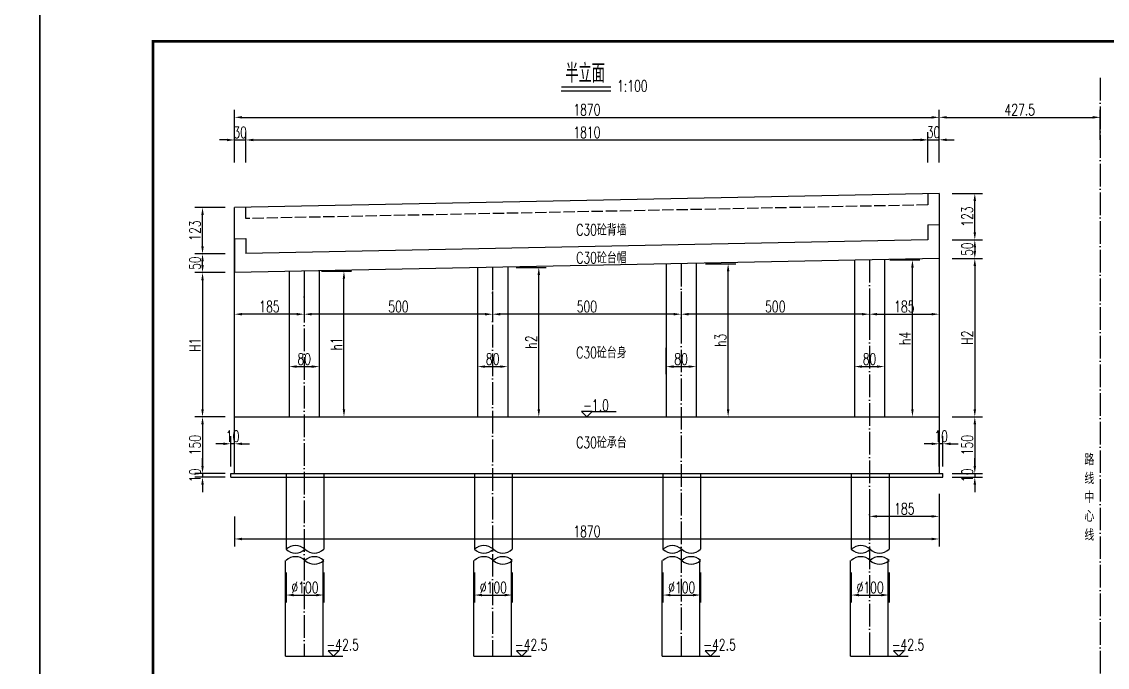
# Model space of a CAD drawing. Header units: millimetres. Extents: x -51 to 12129, y -1309 to -715.
# Drawn here: x 784.5 to 1072.6, y -1187.7 to -1016.5 of the extents above; entities that cross this region are included whole.
import ezdxf
from ezdxf.enums import TextEntityAlignment as Align

# ---------------------------------------------------------------- set-up
doc = ezdxf.new("R2010")
doc.units = ezdxf.units.MM
doc.header["$LTSCALE"] = 0.25
doc.linetypes.add('ACAD_ISO02W100', pattern=[15, 12, -3])
doc.linetypes.add('ACAD_ISO04W100', pattern=[30, 24, -3, 0, -3])
for name, color, linetype in [('中心线', 3, 'ACAD_ISO04W100'), ('图框', 7, 'Continuous'), ('文字', 7, 'Continuous'), ('文字字符', 7, 'Continuous'), ('标注', 4, 'Continuous'), ('次轮廓线', 7, 'Continuous'), ('轮廓线', 1, 'Continuous')]:
    doc.layers.add(name, color=color, linetype=linetype)
doc.styles.get("Standard").update_dxf_attribs({"font": 'simplex1.shx', "width": 0.7, "bigfont": 'hztxt.shx'})
doc.dimstyles.new('比例1：100', dxfattribs={"dimtxt": 3, "dimasz": 2, "dimexe": 2, "dimexo": 1, "dimgap": 0.5, "dimtad": 1, "dimlfac": 10, "dimzin": 13, "dimdsep": 46, "dimtxsty": 'Standard', "dimcen": -0.09, "dimclrd": 256, "dimclre": 256, "dimclrt": 7, "dimaunit": 1, "dimadec": 0, "dimazin": 2, "dimtfac": 0.0005, "dimtix": 1, "dimtmove": 2, "dimatfit": 3, "dimfxl": 0, "dimtolj": 1, "dimtzin": 13, "dimarcsym": 0})
doc.dimstyles.new('比例1：150', dxfattribs={"dimtxt": 3, "dimasz": 2, "dimexe": 2, "dimexo": 1, "dimgap": 0.5, "dimtad": 1, "dimlfac": 15, "dimzin": 13, "dimdsep": 46, "dimtxsty": 'Standard', "dimcen": -0.09, "dimclrd": 256, "dimclre": 256, "dimclrt": 7, "dimaunit": 1, "dimadec": 0, "dimazin": 2, "dimtfac": 0.0005, "dimtix": 1, "dimtmove": 2, "dimatfit": 3, "dimfxl": 0, "dimtolj": 1, "dimtzin": 13, "dimarcsym": 0})

# ---------------------------------------------------------------- blocks, each defined once
blk = doc.blocks.new('*D888')
at = {"layer": 'Defpoints', "color": 0}
for p in [(854.66, -1159.36), (864.66, -1159.36), (864.66, -1168.54)]:
    blk.add_point(p, dxfattribs=at)
at = {"layer": '标注', "lineweight": -2}
for p, q in [((854.66, -1162.54), (854.66, -1170.54)), ((864.66, -1162.54), (864.66, -1170.54)), ((856.66, -1168.54), (862.66, -1168.54))]:
    blk.add_line(p, q, dxfattribs=at)
at = {"layer": '标注'}
for points in [[(856.66, -1168.21), (856.66, -1168.88), (854.66, -1168.54)], [(862.66, -1168.21), (862.66, -1168.88), (864.66, -1168.54)]]:
    blk.add_solid(points, dxfattribs=at)
at = {"layer": '标注', "color": 7, "insert": (859.66, -1166.54), "char_height": 3, "attachment_point": 5}
blk.add_mtext('\\A1;%%C100', dxfattribs=at)
blk = doc.blocks.new('*D889')
at = {"layer": 'Defpoints', "color": 0}
for p in [(904.66, -1159.36), (914.66, -1159.36), (914.66, -1168.54)]:
    blk.add_point(p, dxfattribs=at)
at = {"layer": '标注', "lineweight": -2}
for p, q in [((904.66, -1162.54), (904.66, -1170.54)), ((914.66, -1162.54), (914.66, -1170.54)), ((906.66, -1168.54), (912.66, -1168.54))]:
    blk.add_line(p, q, dxfattribs=at)
at = {"layer": '标注'}
for points in [[(906.66, -1168.21), (906.66, -1168.88), (904.66, -1168.54)], [(912.66, -1168.21), (912.66, -1168.88), (914.66, -1168.54)]]:
    blk.add_solid(points, dxfattribs=at)
at = {"layer": '标注', "color": 7, "insert": (909.66, -1166.54), "char_height": 3, "attachment_point": 5}
blk.add_mtext('\\A1;%%C100', dxfattribs=at)
blk = doc.blocks.new('*D890')
at = {"layer": 'Defpoints', "color": 0}
for p in [(954.66, -1159.36), (964.66, -1159.36), (964.66, -1168.54)]:
    blk.add_point(p, dxfattribs=at)
at = {"layer": '标注', "lineweight": -2}
for p, q in [((954.66, -1162.54), (954.66, -1170.54)), ((964.66, -1162.54), (964.66, -1170.54)), ((956.66, -1168.54), (962.66, -1168.54))]:
    blk.add_line(p, q, dxfattribs=at)
at = {"layer": '标注'}
for points in [[(956.66, -1168.21), (956.66, -1168.88), (954.66, -1168.54)], [(962.66, -1168.21), (962.66, -1168.88), (964.66, -1168.54)]]:
    blk.add_solid(points, dxfattribs=at)
at = {"layer": '标注', "color": 7, "insert": (959.66, -1166.54), "char_height": 3, "attachment_point": 5}
blk.add_mtext('\\A1;%%C100', dxfattribs=at)
blk = doc.blocks.new('*D891')
at = {"layer": 'Defpoints', "color": 0}
for p in [(1004.66, -1159.36), (1014.66, -1159.36), (1014.66, -1168.54)]:
    blk.add_point(p, dxfattribs=at)
at = {"layer": '标注', "lineweight": -2}
for p, q in [((1004.66, -1162.54), (1004.66, -1170.54)), ((1014.66, -1162.54), (1014.66, -1170.54)), ((1006.66, -1168.54), (1012.66, -1168.54))]:
    blk.add_line(p, q, dxfattribs=at)
at = {"layer": '标注'}
for points in [[(1006.66, -1168.21), (1006.66, -1168.88), (1004.66, -1168.54)], [(1012.66, -1168.21), (1012.66, -1168.88), (1014.66, -1168.54)]]:
    blk.add_solid(points, dxfattribs=at)
at = {"layer": '标注', "color": 7, "insert": (1009.66, -1166.54), "char_height": 3, "attachment_point": 5}
blk.add_mtext('\\A1;%%C100', dxfattribs=at)
blk = doc.blocks.new('*D904')
at = {"layer": 'Defpoints', "color": 0}
for p in [(832.49, -1078.03), (840.98, -1078.03), (840.98, -1083.03)]:
    blk.add_point(p, dxfattribs=at)
at = {"layer": '标注', "lineweight": -2}
for p, q in [((838.49, -1078.03), (830.49, -1078.03)), ((832.49, -1081.03), (832.49, -1080.03)), ((838.49, -1083.03), (830.49, -1083.03))]:
    blk.add_line(p, q, dxfattribs=at)
at = {"layer": '标注'}
for points in [[(832.16, -1080.03), (832.82, -1080.03), (832.49, -1078.03)], [(832.16, -1081.03), (832.82, -1081.03), (832.49, -1083.03)]]:
    blk.add_solid(points, dxfattribs=at)
at = {"layer": '标注', "color": 7, "insert": (830.49, -1080.53), "char_height": 3, "attachment_point": 5, "rotation": 90}
blk.add_mtext('\\A1;50', dxfattribs=at)
blk = doc.blocks.new('*D905')
at = {"layer": 'Defpoints', "color": 0}
for p in [(832.49, -1065.73), (840.98, -1065.73), (840.98, -1078.03)]:
    blk.add_point(p, dxfattribs=at)
at = {"layer": '标注', "lineweight": -2}
for p, q in [((838.49, -1065.73), (830.49, -1065.73)), ((832.49, -1076.03), (832.49, -1067.73)), ((838.49, -1078.03), (830.49, -1078.03))]:
    blk.add_line(p, q, dxfattribs=at)
at = {"layer": '标注'}
for points in [[(832.16, -1067.73), (832.82, -1067.73), (832.49, -1065.73)], [(832.16, -1076.03), (832.82, -1076.03), (832.49, -1078.03)]]:
    blk.add_solid(points, dxfattribs=at)
at = {"layer": '标注', "color": 7, "insert": (830.49, -1071.88), "char_height": 3, "attachment_point": 5, "rotation": 90}
blk.add_mtext('\\A1;123', dxfattribs=at)
blk = doc.blocks.new('*D906')
at = {"layer": 'Defpoints', "color": 0}
for p in [(840.98, -1083.03), (832.49, -1121.28), (840.98, -1121.28)]:
    blk.add_point(p, dxfattribs=at)
at = {"layer": '标注', "lineweight": -2}
for p, q in [((838.49, -1083.03), (830.49, -1083.03)), ((832.49, -1085.03), (832.49, -1119.28)), ((838.49, -1121.28), (830.49, -1121.28))]:
    blk.add_line(p, q, dxfattribs=at)
at = {"layer": '标注'}
for points in [[(832.16, -1085.03), (832.82, -1085.03), (832.49, -1083.03)], [(832.16, -1119.28), (832.82, -1119.28), (832.49, -1121.28)]]:
    blk.add_solid(points, dxfattribs=at)
at = {"layer": '标注', "color": 7, "insert": (830.49, -1102.16), "char_height": 3, "attachment_point": 5, "rotation": 90}
blk.add_mtext('\\A1;H1', dxfattribs=at)
blk = doc.blocks.new('*D907')
at = {"layer": 'Defpoints', "color": 0}
for p in [(840.98, -1121.28), (832.49, -1136.28), (881.86, -1136.28)]:
    blk.add_point(p, dxfattribs=at)
at = {"layer": '标注', "lineweight": -2}
for p, q in [((838.49, -1121.28), (830.49, -1121.28)), ((832.49, -1123.28), (832.49, -1134.28)), ((838.49, -1136.28), (830.49, -1136.28))]:
    blk.add_line(p, q, dxfattribs=at)
at = {"layer": '标注'}
for points in [[(832.16, -1123.28), (832.82, -1123.28), (832.49, -1121.28)], [(832.16, -1134.28), (832.82, -1134.28), (832.49, -1136.28)]]:
    blk.add_solid(points, dxfattribs=at)
at = {"layer": '标注', "color": 7, "insert": (830.49, -1128.78), "char_height": 3, "attachment_point": 5, "rotation": 90}
blk.add_mtext('\\A1;150', dxfattribs=at)
blk = doc.blocks.new('*D908')
at = {"layer": 'Defpoints', "color": 0}
for p in [(832.49, -1137.28), (840.98, -1136.28), (870.53, -1137.28)]:
    blk.add_point(p, dxfattribs=at)
at = {"layer": '标注', "lineweight": -2}
for p, q in [((832.49, -1134.28), (832.49, -1132.28)), ((838.49, -1136.28), (830.49, -1136.28)), ((838.49, -1137.28), (830.49, -1137.28)), ((832.49, -1136.28), (832.49, -1137.28)), ((832.49, -1139.28), (832.49, -1141.28))]:
    blk.add_line(p, q, dxfattribs=at)
at = {"layer": '标注'}
for points in [[(832.16, -1134.28), (832.82, -1134.28), (832.49, -1136.28)], [(832.16, -1139.28), (832.82, -1139.28), (832.49, -1137.28)]]:
    blk.add_solid(points, dxfattribs=at)
at = {"layer": '标注', "color": 7, "insert": (830.49, -1136.78), "char_height": 3, "attachment_point": 5, "rotation": 90}
blk.add_mtext('\\A1;10', dxfattribs=at)
blk = doc.blocks.new('*D909')
at = {"layer": 'Defpoints', "color": 0}
for p in [(1027.98, -1062), (1037.43, -1062), (1027.98, -1074.3)]:
    blk.add_point(p, dxfattribs=at)
at = {"layer": '标注', "lineweight": -2}
for p, q in [((1031.43, -1062), (1039.43, -1062)), ((1037.43, -1072.3), (1037.43, -1064)), ((1031.43, -1074.3), (1039.43, -1074.3))]:
    blk.add_line(p, q, dxfattribs=at)
at = {"layer": '标注'}
for points in [[(1037.09, -1064), (1037.76, -1064), (1037.43, -1062)], [(1037.09, -1072.3), (1037.76, -1072.3), (1037.43, -1074.3)]]:
    blk.add_solid(points, dxfattribs=at)
at = {"layer": '标注', "color": 7, "insert": (1035.43, -1068.15), "char_height": 3, "attachment_point": 5, "rotation": 90}
blk.add_mtext('\\A1;123', dxfattribs=at)
blk = doc.blocks.new('*D910')
at = {"layer": 'Defpoints', "color": 0}
for p in [(1027.98, -1074.3), (1027.98, -1079.3), (1037.43, -1079.3)]:
    blk.add_point(p, dxfattribs=at)
at = {"layer": '标注', "lineweight": -2}
for p, q in [((1031.43, -1074.3), (1039.43, -1074.3)), ((1037.43, -1076.3), (1037.43, -1077.3)), ((1031.43, -1079.3), (1039.43, -1079.3))]:
    blk.add_line(p, q, dxfattribs=at)
at = {"layer": '标注'}
for points in [[(1037.09, -1076.3), (1037.76, -1076.3), (1037.43, -1074.3)], [(1037.09, -1077.3), (1037.76, -1077.3), (1037.43, -1079.3)]]:
    blk.add_solid(points, dxfattribs=at)
at = {"layer": '标注', "color": 7, "insert": (1035.43, -1076.8), "char_height": 3, "attachment_point": 5, "rotation": 90}
blk.add_mtext('\\A1;50', dxfattribs=at)
blk = doc.blocks.new('*D911')
at = {"layer": 'Defpoints', "color": 0}
for p in [(1027.98, -1079.3), (1027.98, -1121.28), (1037.43, -1121.28)]:
    blk.add_point(p, dxfattribs=at)
at = {"layer": '标注', "lineweight": -2}
for p, q in [((1031.43, -1079.3), (1039.43, -1079.3)), ((1037.43, -1081.3), (1037.43, -1119.28)), ((1031.43, -1121.28), (1039.43, -1121.28))]:
    blk.add_line(p, q, dxfattribs=at)
at = {"layer": '标注'}
for points in [[(1037.09, -1081.3), (1037.76, -1081.3), (1037.43, -1079.3)], [(1037.09, -1119.28), (1037.76, -1119.28), (1037.43, -1121.28)]]:
    blk.add_solid(points, dxfattribs=at)
at = {"layer": '标注', "color": 7, "insert": (1035.43, -1100.29), "char_height": 3, "attachment_point": 5, "rotation": 90}
blk.add_mtext('\\A1;H2', dxfattribs=at)
blk = doc.blocks.new('*D912')
at = {"layer": 'Defpoints', "color": 0}
for p in [(1027.98, -1121.28), (1027.98, -1136.28), (1037.43, -1136.28)]:
    blk.add_point(p, dxfattribs=at)
at = {"layer": '标注', "lineweight": -2}
for p, q in [((1031.43, -1121.28), (1039.43, -1121.28)), ((1037.43, -1123.28), (1037.43, -1134.28)), ((1031.43, -1136.28), (1039.43, -1136.28))]:
    blk.add_line(p, q, dxfattribs=at)
at = {"layer": '标注'}
for points in [[(1037.09, -1123.28), (1037.76, -1123.28), (1037.43, -1121.28)], [(1037.09, -1134.28), (1037.76, -1134.28), (1037.43, -1136.28)]]:
    blk.add_solid(points, dxfattribs=at)
at = {"layer": '标注', "color": 7, "insert": (1035.43, -1128.78), "char_height": 3, "attachment_point": 5, "rotation": 90}
blk.add_mtext('\\A1;150', dxfattribs=at)
blk = doc.blocks.new('*D913')
at = {"layer": 'Defpoints', "color": 0}
for p in [(1028.98, -1136.28), (1028.98, -1137.28), (1037.43, -1137.28)]:
    blk.add_point(p, dxfattribs=at)
at = {"layer": '标注', "lineweight": -2}
for p, q in [((1037.43, -1134.28), (1037.43, -1132.28)), ((1031.43, -1136.28), (1039.43, -1136.28)), ((1031.43, -1137.28), (1039.43, -1137.28)), ((1037.43, -1136.28), (1037.43, -1137.28)), ((1037.43, -1139.28), (1037.43, -1141.28))]:
    blk.add_line(p, q, dxfattribs=at)
at = {"layer": '标注'}
for points in [[(1037.09, -1134.28), (1037.76, -1134.28), (1037.43, -1136.28)], [(1037.09, -1139.28), (1037.76, -1139.28), (1037.43, -1137.28)]]:
    blk.add_solid(points, dxfattribs=at)
at = {"layer": '标注', "color": 7, "insert": (1035.43, -1136.78), "char_height": 3, "attachment_point": 5, "rotation": 90}
blk.add_mtext('\\A1;10', dxfattribs=at)
blk = doc.blocks.new('*D914')
at = {"layer": 'Defpoints', "color": 0}
for p in [(840.98, -1136.28), (1027.98, -1136.28), (1027.98, -1153.67)]:
    blk.add_point(p, dxfattribs=at)
at = {"layer": '标注', "lineweight": -2}
for p, q in [((840.98, -1147.67), (840.98, -1155.67)), ((1027.98, -1147.67), (1027.98, -1155.67)), ((842.98, -1153.67), (1025.98, -1153.67))]:
    blk.add_line(p, q, dxfattribs=at)
at = {"layer": '标注'}
for points in [[(842.98, -1153.34), (842.98, -1154.01), (840.98, -1153.67)], [(1025.98, -1153.34), (1025.98, -1154.01), (1027.98, -1153.67)]]:
    blk.add_solid(points, dxfattribs=at)
at = {"layer": '标注', "color": 7, "insert": (934.48, -1151.67), "char_height": 3, "attachment_point": 5}
blk.add_mtext('\\A1;1870', dxfattribs=at)
blk = doc.blocks.new('*D915')
at = {"layer": 'Defpoints', "color": 0}
for p in [(1009.48, -1079.67), (1027.98, -1136.28), (1009.48, -1147.67)]:
    blk.add_point(p, dxfattribs=at)
at = {"layer": '标注', "lineweight": -2}
for p, q in [((1009.48, -1141.67), (1009.48, -1149.67)), ((1027.98, -1141.67), (1027.98, -1149.67)), ((1025.98, -1147.67), (1011.48, -1147.67))]:
    blk.add_line(p, q, dxfattribs=at)
at = {"layer": '标注'}
for points in [[(1011.48, -1147.34), (1011.48, -1148.01), (1009.48, -1147.67)], [(1025.98, -1147.34), (1025.98, -1148.01), (1027.98, -1147.67)]]:
    blk.add_solid(points, dxfattribs=at)
at = {"layer": '标注', "color": 7, "insert": (1018.73, -1145.67), "char_height": 3, "attachment_point": 5}
blk.add_mtext('\\A1;185', dxfattribs=at)
blk = doc.blocks.new('*D916')
at = {"layer": 'Defpoints', "color": 0}
for p in [(959.48, -1081.66), (1009.48, -1080.67), (959.48, -1094.05)]:
    blk.add_point(p, dxfattribs=at)
at = {"layer": '标注', "lineweight": -2}
for p, q in [((959.48, -1088.05), (959.48, -1096.05)), ((1009.48, -1088.05), (1009.48, -1096.05)), ((1007.48, -1094.05), (961.48, -1094.05))]:
    blk.add_line(p, q, dxfattribs=at)
at = {"layer": '标注'}
for points in [[(961.48, -1093.72), (961.48, -1094.39), (959.48, -1094.05)], [(1007.48, -1093.72), (1007.48, -1094.39), (1009.48, -1094.05)]]:
    blk.add_solid(points, dxfattribs=at)
at = {"layer": '标注', "color": 7, "insert": (984.48, -1092.05), "char_height": 3, "attachment_point": 5}
blk.add_mtext('\\A1;500', dxfattribs=at)
blk = doc.blocks.new('*D917')
at = {"layer": 'Defpoints', "color": 0}
for p in [(909.48, -1082.66), (959.48, -1081.66), (909.48, -1094.05)]:
    blk.add_point(p, dxfattribs=at)
at = {"layer": '标注', "lineweight": -2}
for p, q in [((909.48, -1088.05), (909.48, -1096.05)), ((959.48, -1088.05), (959.48, -1096.05)), ((957.48, -1094.05), (911.48, -1094.05))]:
    blk.add_line(p, q, dxfattribs=at)
at = {"layer": '标注'}
for points in [[(911.48, -1093.72), (911.48, -1094.39), (909.48, -1094.05)], [(957.48, -1093.72), (957.48, -1094.39), (959.48, -1094.05)]]:
    blk.add_solid(points, dxfattribs=at)
at = {"layer": '标注', "color": 7, "insert": (934.48, -1092.05), "char_height": 3, "attachment_point": 5}
blk.add_mtext('\\A1;500', dxfattribs=at)
blk = doc.blocks.new('*D918')
at = {"layer": 'Defpoints', "color": 0}
for p in [(859.48, -1082.66), (909.48, -1081.66), (859.48, -1094.05)]:
    blk.add_point(p, dxfattribs=at)
at = {"layer": '标注', "lineweight": -2}
for p, q in [((859.48, -1088.05), (859.48, -1096.05)), ((909.48, -1088.05), (909.48, -1096.05)), ((907.48, -1094.05), (861.48, -1094.05))]:
    blk.add_line(p, q, dxfattribs=at)
at = {"layer": '标注'}
for points in [[(861.48, -1093.72), (861.48, -1094.39), (859.48, -1094.05)], [(907.48, -1093.72), (907.48, -1094.39), (909.48, -1094.05)]]:
    blk.add_solid(points, dxfattribs=at)
at = {"layer": '标注', "color": 7, "insert": (884.48, -1092.05), "char_height": 3, "attachment_point": 5}
blk.add_mtext('\\A1;500', dxfattribs=at)
blk = doc.blocks.new('*D919')
at = {"layer": 'Defpoints', "color": 0}
for p in [(859.48, -1082.66), (840.98, -1094.05), (840.98, -1136.28)]:
    blk.add_point(p, dxfattribs=at)
at = {"layer": '标注', "lineweight": -2}
for p, q in [((859.48, -1088.05), (859.48, -1096.05)), ((840.98, -1100.05), (840.98, -1092.05)), ((857.48, -1094.05), (842.98, -1094.05))]:
    blk.add_line(p, q, dxfattribs=at)
at = {"layer": '标注'}
for points in [[(842.98, -1093.72), (842.98, -1094.39), (840.98, -1094.05)], [(857.48, -1093.72), (857.48, -1094.39), (859.48, -1094.05)]]:
    blk.add_solid(points, dxfattribs=at)
at = {"layer": '标注', "color": 7, "insert": (850.23, -1092.05), "char_height": 3, "attachment_point": 5}
blk.add_mtext('\\A1;185', dxfattribs=at)
blk = doc.blocks.new('*D920')
at = {"layer": 'Defpoints', "color": 0}
for p in [(1027.98, -1041.84), (840.98, -1098.69), (1027.98, -1102.58)]:
    blk.add_point(p, dxfattribs=at)
at = {"layer": '标注', "lineweight": -2}
for p, q in [((840.98, -1047.84), (840.98, -1039.84)), ((1027.98, -1047.84), (1027.98, -1039.84)), ((842.98, -1041.84), (1025.98, -1041.84))]:
    blk.add_line(p, q, dxfattribs=at)
at = {"layer": '标注'}
for points in [[(842.98, -1041.51), (842.98, -1042.17), (840.98, -1041.84)], [(1025.98, -1041.51), (1025.98, -1042.17), (1027.98, -1041.84)]]:
    blk.add_solid(points, dxfattribs=at)
at = {"layer": '标注', "color": 7, "insert": (934.48, -1039.84), "char_height": 3, "attachment_point": 5}
blk.add_mtext('\\A1;1870', dxfattribs=at)
blk = doc.blocks.new('*D921')
at = {"layer": 'Defpoints', "color": 0}
for p in [(843.98, -1047.84), (840.98, -1067.17), (843.98, -1067.17)]:
    blk.add_point(p, dxfattribs=at)
at = {"layer": '标注', "lineweight": -2}
for p, q in [((838.98, -1047.84), (836.98, -1047.84)), ((840.98, -1053.84), (840.98, -1045.84)), ((840.98, -1047.84), (843.98, -1047.84)), ((843.98, -1053.84), (843.98, -1045.84)), ((845.98, -1047.84), (847.98, -1047.84))]:
    blk.add_line(p, q, dxfattribs=at)
at = {"layer": '标注'}
for points in [[(838.98, -1047.51), (838.98, -1048.17), (840.98, -1047.84)], [(845.98, -1047.51), (845.98, -1048.17), (843.98, -1047.84)]]:
    blk.add_solid(points, dxfattribs=at)
at = {"layer": '标注', "color": 7, "insert": (842.48, -1045.84), "char_height": 3, "attachment_point": 5}
blk.add_mtext('\\A1;30', dxfattribs=at)
blk = doc.blocks.new('*D922')
at = {"layer": 'Defpoints', "color": 0}
for p in [(1024.98, -1047.84), (1024.98, -1064.37), (843.98, -1067.17)]:
    blk.add_point(p, dxfattribs=at)
at = {"layer": '标注', "lineweight": -2}
for p, q in [((843.98, -1053.84), (843.98, -1045.84)), ((845.98, -1047.84), (1022.98, -1047.84)), ((1024.98, -1053.84), (1024.98, -1045.84))]:
    blk.add_line(p, q, dxfattribs=at)
at = {"layer": '标注'}
for points in [[(845.98, -1047.51), (845.98, -1048.17), (843.98, -1047.84)], [(1022.98, -1047.51), (1022.98, -1048.17), (1024.98, -1047.84)]]:
    blk.add_solid(points, dxfattribs=at)
at = {"layer": '标注', "color": 7, "insert": (934.48, -1045.84), "char_height": 3, "attachment_point": 5}
blk.add_mtext('\\A1;1810', dxfattribs=at)
blk = doc.blocks.new('*D923')
at = {"layer": 'Defpoints', "color": 0}
for p in [(1027.98, -1047.8), (1024.98, -1064.37), (1027.98, -1102.58)]:
    blk.add_point(p, dxfattribs=at)
at = {"layer": '标注', "lineweight": -2}
for p, q in [((1022.98, -1047.8), (1020.98, -1047.8)), ((1024.98, -1053.8), (1024.98, -1045.8)), ((1024.98, -1047.8), (1027.98, -1047.8)), ((1027.98, -1053.8), (1027.98, -1045.8)), ((1029.98, -1047.8), (1031.98, -1047.8))]:
    blk.add_line(p, q, dxfattribs=at)
at = {"layer": '标注'}
for points in [[(1022.98, -1047.47), (1022.98, -1048.13), (1024.98, -1047.8)], [(1029.98, -1047.47), (1029.98, -1048.13), (1027.98, -1047.8)]]:
    blk.add_solid(points, dxfattribs=at)
at = {"layer": '标注', "color": 7, "insert": (1026.48, -1045.8), "char_height": 3, "attachment_point": 5}
blk.add_mtext('\\A1;30', dxfattribs=at)
blk = doc.blocks.new('*D924')
at = {"layer": 'Defpoints', "color": 0}
for p in [(1070.73, -1041.84), (1027.98, -1062), (1070.73, -1237.52)]:
    blk.add_point(p, dxfattribs=at)
at = {"layer": '标注', "lineweight": -2}
for p, q in [((1027.98, -1047.84), (1027.98, -1039.84)), ((1070.73, -1047.84), (1070.73, -1039.84)), ((1029.98, -1041.84), (1068.73, -1041.84))]:
    blk.add_line(p, q, dxfattribs=at)
at = {"layer": '标注'}
for points in [[(1029.98, -1041.51), (1029.98, -1042.17), (1027.98, -1041.84)], [(1068.73, -1041.51), (1068.73, -1042.17), (1070.73, -1041.84)]]:
    blk.add_solid(points, dxfattribs=at)
at = {"layer": '标注', "color": 7, "insert": (1049.36, -1039.84), "char_height": 3, "attachment_point": 5}
blk.add_mtext('\\A1;427.5', dxfattribs=at)
blk = doc.blocks.new('*D1826')
at = {"layer": 'Defpoints', "color": 0}
for p in [(855.48, -1102), (863.48, -1101.94), (863.48, -1107.95)]:
    blk.add_point(p, dxfattribs=at)
at = {"layer": '标注', "lineweight": -2}
for p, q in [((855.48, -1103), (855.48, -1109.95)), ((863.48, -1102.94), (863.48, -1109.95)), ((857.48, -1107.95), (861.48, -1107.95))]:
    blk.add_line(p, q, dxfattribs=at)
at = {"layer": '标注'}
for points in [[(857.48, -1107.62), (857.48, -1108.28), (855.48, -1107.95)], [(861.48, -1107.62), (861.48, -1108.28), (863.48, -1107.95)]]:
    blk.add_solid(points, dxfattribs=at)
at = {"layer": '标注', "color": 7, "insert": (859.48, -1105.95), "char_height": 3, "attachment_point": 5}
blk.add_mtext('\\A1;80', dxfattribs=at)
blk = doc.blocks.new('*D1827')
at = {"layer": 'Defpoints', "color": 0}
for p in [(905.48, -1102), (913.48, -1102), (913.48, -1107.95)]:
    blk.add_point(p, dxfattribs=at)
at = {"layer": '标注', "lineweight": -2}
for p, q in [((905.48, -1103), (905.48, -1109.95)), ((913.48, -1103), (913.48, -1109.95)), ((907.48, -1107.95), (911.48, -1107.95))]:
    blk.add_line(p, q, dxfattribs=at)
at = {"layer": '标注'}
for points in [[(907.48, -1107.62), (907.48, -1108.28), (905.48, -1107.95)], [(911.48, -1107.62), (911.48, -1108.28), (913.48, -1107.95)]]:
    blk.add_solid(points, dxfattribs=at)
at = {"layer": '标注', "color": 7, "insert": (909.48, -1105.95), "char_height": 3, "attachment_point": 5}
blk.add_mtext('\\A1;80', dxfattribs=at)
blk = doc.blocks.new('*D1828')
at = {"layer": 'Defpoints', "color": 0}
for p in [(955.48, -1102), (963.48, -1102), (963.48, -1107.95)]:
    blk.add_point(p, dxfattribs=at)
at = {"layer": '标注', "lineweight": -2}
for p, q in [((955.48, -1103), (955.48, -1109.95)), ((963.48, -1103), (963.48, -1109.95)), ((957.48, -1107.95), (961.48, -1107.95))]:
    blk.add_line(p, q, dxfattribs=at)
at = {"layer": '标注'}
for points in [[(957.48, -1107.62), (957.48, -1108.28), (955.48, -1107.95)], [(961.48, -1107.62), (961.48, -1108.28), (963.48, -1107.95)]]:
    blk.add_solid(points, dxfattribs=at)
at = {"layer": '标注', "color": 7, "insert": (959.48, -1105.95), "char_height": 3, "attachment_point": 5}
blk.add_mtext('\\A1;80', dxfattribs=at)
blk = doc.blocks.new('*D1829')
at = {"layer": 'Defpoints', "color": 0}
for p in [(1005.48, -1102), (1013.48, -1102), (1013.48, -1107.95)]:
    blk.add_point(p, dxfattribs=at)
at = {"layer": '标注', "lineweight": -2}
for p, q in [((1005.48, -1103), (1005.48, -1109.95)), ((1013.48, -1103), (1013.48, -1109.95)), ((1007.48, -1107.95), (1011.48, -1107.95))]:
    blk.add_line(p, q, dxfattribs=at)
at = {"layer": '标注'}
for points in [[(1007.48, -1107.62), (1007.48, -1108.28), (1005.48, -1107.95)], [(1011.48, -1107.62), (1011.48, -1108.28), (1013.48, -1107.95)]]:
    blk.add_solid(points, dxfattribs=at)
at = {"layer": '标注', "color": 7, "insert": (1009.48, -1105.95), "char_height": 3, "attachment_point": 5}
blk.add_mtext('\\A1;80', dxfattribs=at)
blk = doc.blocks.new('*D1830')
at = {"layer": 'Defpoints', "color": 0}
for p in [(859.48, -1082.66), (870.02, -1082.66), (859.48, -1121.28)]:
    blk.add_point(p, dxfattribs=at)
at = {"layer": '标注', "lineweight": -2}
for p, q in [((864.02, -1082.66), (872.02, -1082.66)), ((870.02, -1119.28), (870.02, -1084.66)), ((864.02, -1121.28), (872.02, -1121.28))]:
    blk.add_line(p, q, dxfattribs=at)
at = {"layer": '标注'}
for points in [[(869.69, -1084.66), (870.35, -1084.66), (870.02, -1082.66)], [(869.69, -1119.28), (870.35, -1119.28), (870.02, -1121.28)]]:
    blk.add_solid(points, dxfattribs=at)
at = {"layer": '标注', "color": 7, "insert": (868.02, -1101.97), "char_height": 3, "attachment_point": 5, "rotation": 90}
blk.add_mtext('\\A1;h1', dxfattribs=at)
blk = doc.blocks.new('*D1831')
at = {"layer": 'Defpoints', "color": 0}
for p in [(909.48, -1081.66), (921.72, -1081.66), (909.48, -1121.28)]:
    blk.add_point(p, dxfattribs=at)
at = {"layer": '标注', "lineweight": -2}
for p, q in [((915.72, -1081.66), (923.72, -1081.66)), ((921.72, -1119.28), (921.72, -1083.66)), ((915.72, -1121.28), (923.72, -1121.28))]:
    blk.add_line(p, q, dxfattribs=at)
at = {"layer": '标注'}
for points in [[(921.39, -1083.66), (922.06, -1083.66), (921.72, -1081.66)], [(921.39, -1119.28), (922.06, -1119.28), (921.72, -1121.28)]]:
    blk.add_solid(points, dxfattribs=at)
at = {"layer": '标注', "color": 7, "insert": (919.72, -1101.47), "char_height": 3, "attachment_point": 5, "rotation": 90}
blk.add_mtext('\\A1;h2', dxfattribs=at)
blk = doc.blocks.new('*D1832')
at = {"layer": 'Defpoints', "color": 0}
for p in [(959.48, -1080.67), (971.97, -1080.67), (959.48, -1121.28)]:
    blk.add_point(p, dxfattribs=at)
at = {"layer": '标注', "lineweight": -2}
for p, q in [((965.97, -1080.67), (973.97, -1080.67)), ((971.97, -1119.28), (971.97, -1082.67)), ((965.97, -1121.28), (973.97, -1121.28))]:
    blk.add_line(p, q, dxfattribs=at)
at = {"layer": '标注'}
for points in [[(971.63, -1082.67), (972.3, -1082.67), (971.97, -1080.67)], [(971.63, -1119.28), (972.3, -1119.28), (971.97, -1121.28)]]:
    blk.add_solid(points, dxfattribs=at)
at = {"layer": '标注', "color": 7, "insert": (969.97, -1100.98), "char_height": 3, "attachment_point": 5, "rotation": 90}
blk.add_mtext('\\A1;h3', dxfattribs=at)
blk = doc.blocks.new('*D1833')
at = {"layer": 'Defpoints', "color": 0}
for p in [(1009.48, -1079.67), (1020.88, -1079.67), (1009.48, -1121.28)]:
    blk.add_point(p, dxfattribs=at)
at = {"layer": '标注', "lineweight": -2}
for p, q in [((1014.88, -1079.67), (1022.88, -1079.67)), ((1020.88, -1119.28), (1020.88, -1081.67)), ((1014.88, -1121.28), (1022.88, -1121.28))]:
    blk.add_line(p, q, dxfattribs=at)
at = {"layer": '标注'}
for points in [[(1020.55, -1081.67), (1021.21, -1081.67), (1020.88, -1079.67)], [(1020.55, -1119.28), (1021.21, -1119.28), (1020.88, -1121.28)]]:
    blk.add_solid(points, dxfattribs=at)
at = {"layer": '标注', "color": 7, "insert": (1018.88, -1100.48), "char_height": 3, "attachment_point": 5, "rotation": 90}
blk.add_mtext('\\A1;h4', dxfattribs=at)
blk = doc.blocks.new('*D2134')
at = {"layer": 'Defpoints', "color": 0}
for p in [(1027.98, -1128.42), (1027.98, -1136.28), (1028.98, -1136.28)]:
    blk.add_point(p, dxfattribs=at)
at = {"layer": '标注', "lineweight": -2}
for p, q in [((1025.98, -1128.42), (1023.98, -1128.42)), ((1027.98, -1134.42), (1027.98, -1126.42)), ((1028.98, -1128.42), (1027.98, -1128.42)), ((1028.98, -1134.42), (1028.98, -1126.42)), ((1030.98, -1128.42), (1032.98, -1128.42))]:
    blk.add_line(p, q, dxfattribs=at)
at = {"layer": '标注'}
for points in [[(1025.98, -1128.09), (1025.98, -1128.76), (1027.98, -1128.42)], [(1030.98, -1128.09), (1030.98, -1128.76), (1028.98, -1128.42)]]:
    blk.add_solid(points, dxfattribs=at)
at = {"layer": '标注', "color": 7, "insert": (1028.48, -1126.42), "char_height": 3, "attachment_point": 5}
blk.add_mtext('\\A1;10', dxfattribs=at)
blk = doc.blocks.new('*D2135')
at = {"layer": 'Defpoints', "color": 0}
for p in [(839.98, -1128.42), (839.98, -1136.28), (840.98, -1136.28)]:
    blk.add_point(p, dxfattribs=at)
at = {"layer": '标注', "lineweight": -2}
for p, q in [((837.98, -1128.42), (835.98, -1128.42)), ((839.98, -1134.42), (839.98, -1126.42)), ((840.98, -1128.42), (839.98, -1128.42)), ((840.98, -1134.42), (840.98, -1126.42)), ((842.98, -1128.42), (844.98, -1128.42))]:
    blk.add_line(p, q, dxfattribs=at)
at = {"layer": '标注'}
for points in [[(837.98, -1128.09), (837.98, -1128.76), (839.98, -1128.42)], [(842.98, -1128.09), (842.98, -1128.76), (840.98, -1128.42)]]:
    blk.add_solid(points, dxfattribs=at)
at = {"layer": '标注', "color": 7, "insert": (840.48, -1126.42), "char_height": 3, "attachment_point": 5}
blk.add_mtext('\\A1;10', dxfattribs=at)
blk = doc.blocks.new('*D2514')
at = {"layer": 'Defpoints', "color": 0}
for p in [(1009.48, -1084.06), (1027.98, -1084.06), (1027.98, -1094.05)]:
    blk.add_point(p, dxfattribs=at)
at = {"layer": '标注', "lineweight": -2}
for p, q in [((1009.48, -1088.05), (1009.48, -1096.05)), ((1027.98, -1088.05), (1027.98, -1096.05)), ((1011.48, -1094.05), (1025.98, -1094.05))]:
    blk.add_line(p, q, dxfattribs=at)
at = {"layer": '标注'}
for points in [[(1011.48, -1093.72), (1011.48, -1094.39), (1009.48, -1094.05)], [(1025.98, -1093.72), (1025.98, -1094.39), (1027.98, -1094.05)]]:
    blk.add_solid(points, dxfattribs=at)
at = {"layer": '标注', "color": 7, "insert": (1018.73, -1092.05), "char_height": 3, "attachment_point": 5}
blk.add_mtext('\\A1;185', dxfattribs=at)
blk = doc.blocks.new('123')
at = {"layer": '图框', "color": 2}
blk.add_lwpolyline([(369.33, -1011.65), (369.33, -714.65), (-50.67, -714.65), (-50.67, -1011.65)], close=True, dxfattribs=at)

msp = doc.modelspace()

# ---------------------------------------------------------------- linework, layer by layer
msp.add_line((935.89568, -1119.86878), (942.27998, -1119.86878))
at = {"const_width": 0.7}
msp.add_lwpolyline([(1199.33091, -1021.65472), (819.33091, -1021.65472), (819.33091, -1298.65472), (1199.33091, -1298.65472), (1199.33091, -1021.65472)], dxfattribs=at)
at = {"layer": '中心线'}
for p, q in [((1070.73155, -1031.36915), (1070.73155, -1271.14669)), ((1009.48161, -1079.66978), (1009.48161, -1184.77572)), ((859.48161, -1082.66224), (859.48161, -1184.77572)), ((909.48161, -1081.66476), (909.48161, -1184.77572)), ((959.48161, -1080.66727), (959.48161, -1184.77572))]:
    msp.add_line(p, q, dxfattribs=at)
at = {"layer": '文字'}
msp.add_line((927.68846, -1034.80501), (940.84608, -1034.80501), dxfattribs=at)
at = {"layer": '文字', "const_width": 0.4}
msp.add_lwpolyline([(927.68846, -1033.80501), (940.84608, -1033.80501)], dxfattribs=at)
at = {"layer": '标注'}
for p, q in [((864.48161, -1184.77572), (869.73107, -1184.77572)), ((914.48161, -1184.77572), (919.73107, -1184.77572)), ((964.48161, -1184.77572), (969.73107, -1184.77572)), ((1014.48161, -1184.77572), (1019.73107, -1184.77572))]:
    msp.add_line(p, q, dxfattribs=at)
for centre, start, end in [((857.16216, -1159.09565), 47.0529015, 132.9470985), ((857.16216, -1153.72388), 227.0529015, 312.9470985), ((862.16216, -1153.72388), 227.0529015, 312.9470985), ((907.16216, -1159.09565), 47.0529015, 132.9470985), ((907.16216, -1153.72388), 227.0529015, 312.9470985), ((912.16216, -1153.72388), 227.0529015, 312.9470985), ((957.16216, -1159.09565), 47.0529015, 132.9470985), ((957.16216, -1153.72388), 227.0529015, 312.9470985), ((962.16216, -1153.72388), 227.0529015, 312.9470985), ((1007.16216, -1159.09565), 47.0529015, 132.9470985), ((1007.16216, -1153.72388), 227.0529015, 312.9470985), ((1012.16216, -1153.72388), 227.0529015, 312.9470985), ((857.16216, -1162.04467), 47.0529015, 132.9470985), ((862.16216, -1162.04467), 47.0529015, 132.9470985), ((862.16216, -1156.67289), 227.0529015, 312.9470985), ((907.16216, -1162.04467), 47.0529015, 132.9470985), ((912.16216, -1162.04467), 47.0529015, 132.9470985), ((912.16216, -1156.67289), 227.0529015, 312.9470985), ((957.16216, -1162.04467), 47.0529015, 132.9470985), ((962.16216, -1162.04467), 47.0529015, 132.9470985), ((962.16216, -1156.67289), 227.0529015, 312.9470985), ((1007.16216, -1162.04467), 47.0529015, 132.9470985), ((1012.16216, -1162.04467), 47.0529015, 132.9470985), ((1012.16216, -1156.67289), 227.0529015, 312.9470985)]:
    msp.add_arc(centre, 3.66933, start, end, dxfattribs=at)
at = {"layer": '次轮廓线'}
for points in [[(935.89568, -1119.86878), (933.06754, -1119.86878), (934.48161, -1121.28286)], [(868.67814, -1183.3615), (865.84971, -1183.3615), (867.26392, -1184.77572)], [(918.67814, -1183.3615), (915.84971, -1183.3615), (917.26392, -1184.77572)], [(968.67814, -1183.3615), (965.84971, -1183.3615), (967.26392, -1184.77572)], [(1018.67814, -1183.3615), (1015.84971, -1183.3615), (1017.26392, -1184.77572)]]:
    msp.add_lwpolyline(points, close=True, dxfattribs=at)
at = {"layer": '轮廓线'}
for p, q in [((1027.98156, -1062.00071), (840.98166, -1065.73131)), ((1027.98155, -1062.00071), (1027.98155, -1136.28286)), ((1027.98156, -1062.00071), (1027.98156, -1136.28286)), ((840.98166, -1136.28286), (840.98166, -1065.73131)), ((1024.98156, -1070.36207), (1027.98156, -1070.30222)), ((1024.98156, -1070.36207), (1024.98156, -1074.36056)), ((840.98166, -1074.03131), (843.9804, -1073.97149)), ((840.98166, -1074.03131), (840.98166, -1083.03131)), ((843.9804, -1073.97149), (843.98167, -1077.97146)), ((1024.98156, -1074.36056), (843.98167, -1077.97146)), ((1027.98156, -1079.30071), (840.98166, -1083.03131)), ((1005.48161, -1079.72963), (1005.48161, -1121.28286)), ((1013.48161, -1079.60993), (1013.48161, -1121.28286)), ((855.48161, -1082.72209), (855.48161, -1121.28286)), ((863.48161, -1082.60239), (863.48161, -1121.28286)), ((905.48161, -1081.72461), (905.48161, -1121.28286)), ((913.48161, -1081.60491), (913.48161, -1121.28286)), ((955.48161, -1080.72712), (955.48161, -1121.28286)), ((963.48161, -1080.60742), (963.48161, -1121.28286)), ((840.98166, -1121.28286), (1027.98156, -1121.28286)), ((839.98166, -1136.28286), (1028.98156, -1136.28286)), ((839.98166, -1137.28286), (839.98166, -1136.28286)), ((839.98166, -1137.28286), (1028.98156, -1137.28286)), ((854.66216, -1136.27928), (854.66216, -1156.40976)), ((864.66216, -1136.27928), (864.66216, -1156.40976)), ((904.66216, -1136.27928), (904.66216, -1156.40976)), ((914.66216, -1136.27928), (914.66216, -1156.40976)), ((954.66216, -1136.27928), (954.66216, -1156.40976)), ((964.66216, -1136.27928), (964.66216, -1156.40976)), ((1004.66216, -1136.27928), (1004.66216, -1156.40976)), ((1014.66216, -1136.27928), (1014.66216, -1156.40976)), ((1028.98156, -1137.28286), (1028.98156, -1136.28286)), ((854.48161, -1184.77572), (854.48161, -1159.36236)), ((864.48161, -1184.77572), (864.48161, -1159.36236)), ((904.48161, -1184.77572), (904.48161, -1159.36236)), ((914.48161, -1184.77572), (914.48161, -1159.36236)), ((954.48161, -1184.77572), (954.48161, -1159.36236)), ((964.48161, -1184.77572), (964.48161, -1159.36236)), ((1004.48161, -1184.77572), (1004.48161, -1159.36236)), ((1014.48161, -1184.77572), (1014.48161, -1159.36236)), ((854.48161, -1184.77572), (864.48161, -1184.77572)), ((904.48161, -1184.77572), (914.48161, -1184.77572)), ((954.48161, -1184.77572), (964.48161, -1184.77572)), ((1004.48161, -1184.77572), (1014.48161, -1184.77572))]:
    msp.add_line(p, q, dxfattribs=at)
at = {"layer": '轮廓线', "linetype": 'ACAD_ISO02W100'}
for p, q in [((1024.98155, -1062.06056), (1024.98155, -1065.06116)), ((1024.98155, -1065.06116), (843.98166, -1068.67206)), ((843.98166, -1068.67206), (843.98166, -1065.67146))]:
    msp.add_line(p, q, dxfattribs=at)

# ---------------------------------------------------------------- block references
at = {"layer": '标注'}
for p in [(420, -297), (840, -297)]:
    msp.add_blockref('123', p, dxfattribs=at)

# ---------------------------------------------------------------- texts
at = {"insert": (1066.50934, -1131.10946), "char_height": 3, "width": 1.5963739, "attachment_point": 1}
msp.add_mtext('路线中心线', dxfattribs=at)
at = {"layer": '文字', "width": 0.7}
for s, height, p in [('半立面', 5, (934.02315, -1030.13486)), ('1:100', 3, (946.56036, -1033.50592)), ('-1.0', 2.9997, (936.90378, -1118.21916)), ('-42.5', 3, (869.68633, -1181.71171)), ('-42.5', 3, (919.68633, -1181.71171)), ('-42.5', 3, (969.68633, -1181.71171)), ('-42.5', 3, (1019.68633, -1181.71171))]:
    msp.add_text(s, height=height, dxfattribs=at).set_placement(p, align=Align.MIDDLE_CENTER)
at = {"layer": '文字字符', "width": 0.7}
for s, p in [('C30砼背墙', (938.35533, -1071.5299)), ('C30砼台帽', (938.35533, -1078.90691)), ('C30砼台身', (938.35533, -1104.08549)), ('C30砼承台', (938.35533, -1127.92782))]:
    msp.add_text(s, height=3, dxfattribs=at).set_placement(p, align=Align.MIDDLE)

# ---------------------------------------------------------------- dimensions: what is measured, and where the dimension line sits
at = {"layer": '标注'}
for base, p1, p2, picture, middle in [((1027.98155, -1041.8401), (840.98166, -1098.68717), (1027.98155, -1102.57829), '*D920', (934.48161, -1039.8401)), ((1070.73155, -1041.8401), (1027.98156, -1062.00071), (1070.73155, -1237.51939), '*D924', (1049.35655, -1039.8401)), ((843.98166, -1047.8401), (840.98166, -1067.17176), (843.98166, -1067.17176), '*D921', (842.48166, -1045.8401)), ((1024.98155, -1047.8401), (843.98166, -1067.17176), (1024.98155, -1064.36611), '*D922', (934.48161, -1045.8401)), ((1027.98155, -1047.80026), (1024.98155, -1064.36611), (1027.98155, -1102.57829), '*D923', (1026.48155, -1045.80026)), ((1009.48161, -1147.67403), (1027.98155, -1136.28286), (1009.48161, -1079.66978), '*D915', (1018.73158, -1145.67403)), ((840.98166, -1094.05341), (859.48161, -1082.66224), (840.98166, -1136.28286), '*D919', (850.23164, -1092.05341)), ((859.48161, -1094.05341), (909.48161, -1081.66476), (859.48161, -1082.66224), '*D918', (884.48161, -1092.05341)), ((909.48161, -1094.05341), (959.48161, -1081.66476), (909.48161, -1082.66224), '*D917', (934.48161, -1092.05341)), ((959.48161, -1094.05341), (1009.48161, -1080.66727), (959.48161, -1081.66476), '*D916', (984.48161, -1092.05341)), ((1027.98155, -1094.05341), (1009.48161, -1084.0558), (1027.98155, -1084.0558), '*D2514', (1018.73158, -1092.05341)), ((863.48161, -1107.95021), (855.48161, -1102.00247), (863.48161, -1101.94263), '*D1826', (859.48161, -1105.95021)), ((913.48161, -1107.95021), (905.48161, -1102.00247), (913.48161, -1102.00247), '*D1827', (909.48161, -1105.95021)), ((963.48161, -1107.95021), (955.48161, -1102.00247), (963.48161, -1102.00247), '*D1828', (959.48161, -1105.95021)), ((1013.48161, -1107.95021), (1005.48161, -1102.00247), (1013.48161, -1102.00247), '*D1829', (1009.48161, -1105.95021)), ((839.98166, -1128.42224), (840.98166, -1136.28286), (839.98166, -1136.28286), '*D2135', (840.48166, -1126.42224)), ((1027.98156, -1128.42224), (1028.98156, -1136.28286), (1027.98156, -1136.28286), '*D2134', (1028.48156, -1126.42224)), ((1027.98155, -1153.67403), (840.98166, -1136.28286), (1027.98155, -1136.28286), '*D914', (934.48161, -1151.67403))]:
    dim = msp.add_linear_dim(base=base, p1=p1, p2=p2, dimstyle='比例1：100', dxfattribs=at)
    dim.commit()
    dim.dimension.update_dxf_attribs({"geometry": picture, "text_midpoint": middle})
for base, p1, p2, picture, middle in [((1037.42628, -1062.00071), (1027.98155, -1074.30071), (1027.98156, -1062.00071), '*D909', (1035.42628, -1068.15071)), ((832.49093, -1065.73131), (840.98166, -1078.03131), (840.98166, -1065.73131), '*D905', (830.49093, -1071.88131)), ((1037.42628, -1079.30071), (1027.98156, -1074.30071), (1027.98155, -1079.30071), '*D910', (1035.42628, -1076.80071)), ((832.49093, -1078.03131), (840.98166, -1083.03131), (840.98166, -1078.03131), '*D904', (830.49093, -1080.53131)), ((832.49093, -1136.28286), (840.98166, -1121.28286), (881.85504, -1136.28286), '*D907', (830.49093, -1128.78286)), ((1037.42628, -1136.28286), (1027.98156, -1121.28286), (1027.98156, -1136.28286), '*D912', (1035.42628, -1128.78286)), ((832.49093, -1137.28286), (840.98166, -1136.28286), (870.53368, -1137.28286), '*D908', (830.49093, -1136.78286)), ((1037.42628, -1137.28286), (1028.98156, -1136.28286), (1028.98156, -1137.28286), '*D913', (1035.42628, -1136.78286))]:
    dim = msp.add_linear_dim(base=base, p1=p1, p2=p2, angle=90, dimstyle='比例1：100', dxfattribs=at)
    dim.commit()
    dim.dimension.update_dxf_attribs({"geometry": picture, "text_midpoint": middle})
for base, p1, p2, text, picture, middle in [((1020.88138, -1079.66978), (1009.48161, -1121.28286), (1009.48161, -1079.66978), 'h4', '*D1833', (1018.88138, -1100.47632)), ((1037.42628, -1121.28286), (1027.98156, -1079.30071), (1027.98155, -1121.28286), 'H2', '*D911', (1035.42628, -1100.29178)), ((832.49093, -1121.28286), (840.98166, -1083.03131), (840.98166, -1121.28286), 'H1', '*D906', (830.49093, -1102.15708)), ((870.0203, -1082.66224), (859.48161, -1121.28286), (859.48161, -1082.66224), 'h1', '*D1830', (868.0203, -1101.97255)), ((921.72377, -1081.66476), (909.48161, -1121.28286), (909.48161, -1081.66476), 'h2', '*D1831', (919.72377, -1101.47381)), ((971.96639, -1080.66727), (959.48161, -1121.28286), (959.48161, -1080.66727), 'h3', '*D1832', (969.96639, -1100.97506))]:
    dim = msp.add_linear_dim(base=base, p1=p1, p2=p2, angle=90, text=text, dimstyle='比例1：100', dxfattribs=at)
    dim.commit()
    dim.dimension.update_dxf_attribs({"geometry": picture, "text_midpoint": middle})
for base, p1, p2, picture, middle in [((864.66216, -1168.54193), (854.66216, -1159.35878), (864.66216, -1159.35878), '*D888', (859.66216, -1166.54193)), ((914.66216, -1168.54193), (904.66216, -1159.35878), (914.66216, -1159.35878), '*D889', (909.66216, -1166.54193)), ((964.66216, -1168.54193), (954.66216, -1159.35878), (964.66216, -1159.35878), '*D890', (959.66216, -1166.54193)), ((1014.66216, -1168.54193), (1004.66216, -1159.35878), (1014.66216, -1159.35878), '*D891', (1009.66216, -1166.54193))]:
    dim = msp.add_linear_dim(base=base, p1=p1, p2=p2, text='%%C100', dimstyle='比例1：150', dxfattribs=at)
    dim.commit()
    dim.dimension.update_dxf_attribs({"geometry": picture, "text_midpoint": middle})

doc.saveas('drawing.dxf')
